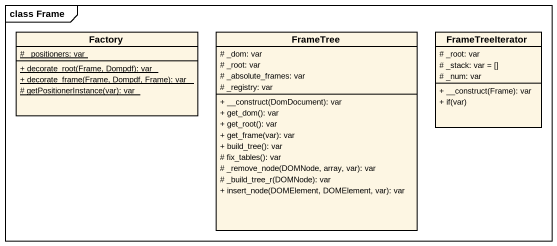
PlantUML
@startuml
mainframe class Frame
hide circle
hide empty members
skinparam classAttributeIconSize 0
class Factory {
  {static} # _positioners: var
  {static} + decorate_root(Frame, Dompdf): var
  {static} + decorate_frame(Frame, Dompdf, Frame): var
  {static} # getPositionerInstance(var): var
}
class FrameTree {
  # _dom: var
  # _root: var
  # _absolute_frames: var
  # _registry: var
  + __construct(DomDocument): var
  + get_dom(): var
  + get_root(): var
  + get_frame(var): var
  + build_tree(): var
  # fix_tables(): var
  # _remove_node(DOMNode, array, var): var
  # _build_tree_r(DOMNode): var
  + insert_node(DOMElement, DOMElement, var): var
}
class FrameTreeIterator {
  # _root: var
  # _stack: var = []
  # _num: var
  + __construct(Frame): var
  + if(var)
}
@enduml
